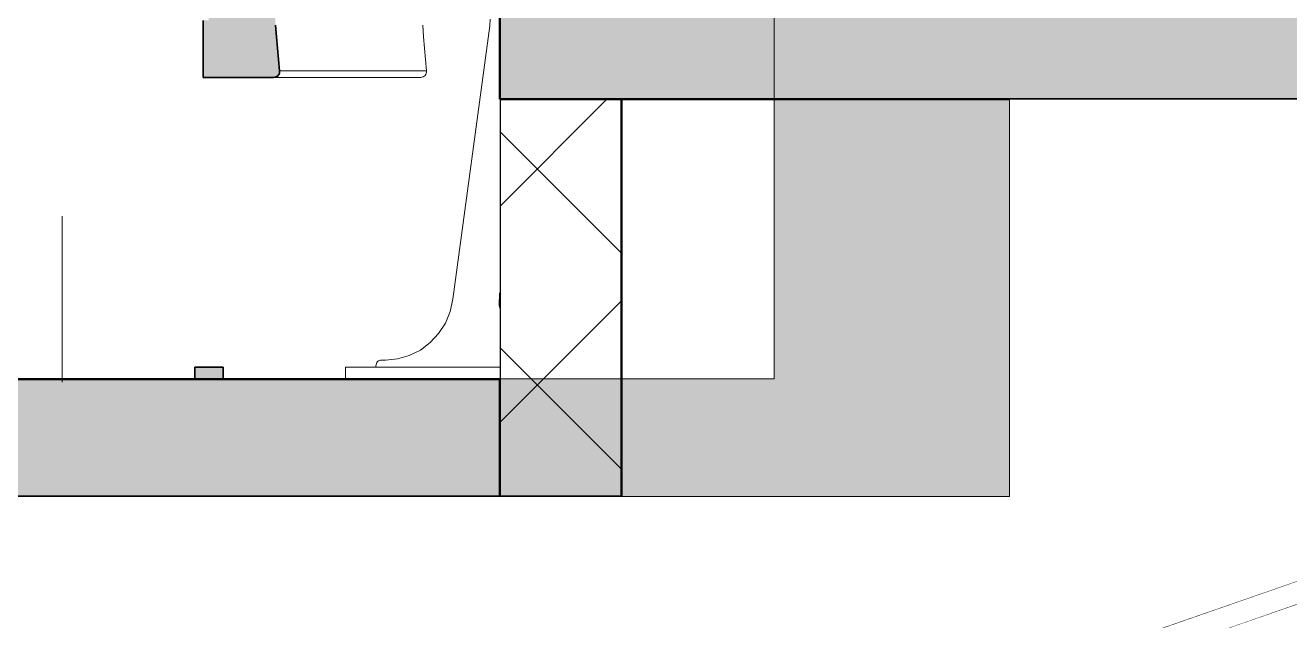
# Model space of a CAD drawing. Header units: millimetres. Extents: x -48147 to 1422273, y -494195 to 18123.
# Drawn here: x 1396719 to 1397795, y -487373 to -486867 of the extents above; entities that cross this region are included whole.
import ezdxf
from ezdxf.enums import TextEntityAlignment as Align

# ---------------------------------------------------------------- set-up
doc = ezdxf.new("R2010")
doc.units = ezdxf.units.MM
doc.header["$MEASUREMENT"] = 0
doc.linetypes.add('Double Dashed', pattern=[1093.611073, 529.166651, -211.666656, 141.111112, -211.666656])
doc.linetypes.add('Wipeout_Contour', pattern=[1000, 0, -1000])
for name, color, linetype, lineweight in [('HATCHING_Pen_No__1', 7, 'Continuous', 13), ('New_A-20-M_Floor_Slab_Pen_No__87', 8, 'Continuous', 20), ('New_A-20-M_Roof_Pen_No__92', 8, 'Continuous', 13), ('New_A-35-M_FFE_Fixed_Pen_No__1', 7, 'Continuous', 13)]:
    doc.layers.add(name, color=color, linetype=linetype, lineweight=lineweight)
for name, color, linetype, lineweight, true_color in [('HATCHING_Pen_No__145', 7, 'Continuous', 0, 0xa6a6a6), ('New_A-15-MG_Structural_Grid_Phase_2_Pen_No__222', 7, 'Continuous', 13, 0x65af33), ('New_A-20-M_Floor_Slab_Pen_No__107', 7, 'Continuous', 15, 0xa6a6a6), ('New_A-20-M_Floor_Slab_Pen_No__27', 7, 'Continuous', 50, 0x2a2a2a), ('New_A-20-M_Floor_Slab_Pen_No__29', 7, 'Continuous', 50, 0x2a2a2a), ('New_A-20-M_Floor_Slab_Pen_No__81', 7, 'Continuous', 20, 0x6a6a6a), ('New_A-35-M_FFE_Fixed_Pen_No__104', 7, 'Continuous', 15, 0xa6a6a6), ('New_A-35-M_FFE_Fixed_Pen_No__44', 7, 'Continuous', 35, 0x444444)]:
    doc.layers.add(name, color=color, linetype=linetype, lineweight=lineweight, true_color=true_color)
for name, color, linetype in [('New_A-15-MG_Structural_Grid_Phase_2', 7, 'Continuous'), ('New_A-20-M_Floor_Slab', 7, 'Continuous'), ('New_A-20-M_Roof', 7, 'Continuous'), ('New_A-25-M_Wall_Int', 7, 'Continuous'), ('New_A-35-M_FFE_Fixed', 7, 'Continuous')]:
    doc.layers.add(name, color=color, linetype=linetype)
doc.styles.add('GENERATED_STYLE_2', font='')
doc.styles.get('GENERATED_STYLE_2').set_extended_font_data('Swis721 BT')

# ---------------------------------------------------------------- blocks, each defined once
blk = doc.blocks.new('Section Elem_187_2', base_point=(1383917.5, -489195))
at = {"color": 254, "linetype": 'Wipeout_Contour', "lineweight": 0, "ltscale": 5913535.583764167}
blk.add_wipeout([(1398261.9, -487179.4), (1392658.7, -489125.1), (1392664.9, -489142.9), (1398261.9, -487199.3)], dxfattribs=at).dxf.layer = 'New_A-20-M_Roof'
at = {"layer": 'New_A-20-M_Roof_Pen_No__92', "linetype": 'Continuous'}
for p, q in [((1398261.9, -487179.4), (1392658.7, -489125.1)), ((1392664.9, -489142.9), (1398261.9, -487199.3))]:
    blk.add_line(p, q, dxfattribs=at)
blk = doc.blocks.new('Section Elem_228_2', base_point=(1383917.5, -489195))
at = {"color": 254, "linetype": 'Wipeout_Contour', "lineweight": 0, "ltscale": 5919660.992984426}
blk.add_wipeout([(1397556.3, -486929.5), (1397356.3, -486929.5), (1397356.3, -487267.5), (1397556.3, -487267.5)], dxfattribs=at).dxf.layer = 'New_A-20-M_Floor_Slab'
at = {"layer": 'New_A-20-M_Floor_Slab_Pen_No__87', "linetype": 'Continuous'}
for p, q in [((1397556.3, -487267.5), (1397556.3, -486929.5)), ((1397356.3, -487267.5), (1397556.3, -487267.5))]:
    blk.add_line(p, q, dxfattribs=at)
blk = doc.blocks.new('Section Elem_307_2', base_point=(1383917.5, -489195))
at = {"color": 254, "linetype": 'Wipeout_Contour', "lineweight": 0, "ltscale": 5919037.641438444}
blk.add_wipeout([(1397226.2, -486929.5), (1397226.2, -487267.5), (1397356.3, -487267.5), (1397356.3, -486929.5)], dxfattribs=at).dxf.layer = 'New_A-20-M_Floor_Slab'
at = {"color": 254, "linetype": 'Wipeout_Contour', "lineweight": 0, "ltscale": 5918596.48850748}
blk.add_wipeout([(1397226.2, -487267.5), (1397226.2, -486929.5), (1397122.7, -486929.5), (1397122.7, -487267.5)], dxfattribs=at).dxf.layer = 'New_A-20-M_Floor_Slab'
at = {"layer": 'New_A-20-M_Floor_Slab_Pen_No__107', "linetype": 'Continuous'}
h = blk.add_hatch(dxfattribs=at)
h.set_pattern_fill('Concrete_Block_0002', color=256, style=0, pattern_type=2)
h.set_pattern_definition([(45, (1383917.51, -489195.03), (-91.9239, 91.9239), []), (135, (1383917.51, -489195.03), (91.9239, 91.9239), [])])
h.paths.add_polyline_path([(1397226.2, -487267.5), (1397226.2, -486929.5), (1397122.7, -486929.5), (1397122.7, -487267.5)])
at = {"layer": 'New_A-20-M_Floor_Slab_Pen_No__27', "linetype": 'Continuous'}
for p, q in [((1397122.7, -486929.5), (1397122.7, -487167.5)), ((1397226.2, -486929.5), (1397226.2, -487267.5)), ((1397122.7, -487167.5), (1397122.7, -487267.5)), ((1397226.2, -487267.5), (1397122.7, -487267.5))]:
    blk.add_line(p, q, dxfattribs=at)
at = {"layer": 'New_A-20-M_Floor_Slab_Pen_No__87', "linetype": 'Continuous'}
blk.add_line((1397356.3, -487267.5), (1397226.2, -487267.5), dxfattribs=at)
blk = doc.blocks.new('Section Elem_316_2', base_point=(1383917.5, -489195))
at = {"layer": 'New_A-35-M_FFE_Fixed_Pen_No__104', "linetype": 'Continuous'}
blk.add_hatch(color=256, dxfattribs=at).paths.add_polyline_path([(1396863.3, -487167.3), (1396887.5, -487167.3), (1396887.5, -487157.3), (1396863.3, -487157.3)])
at = {"layer": 'New_A-35-M_FFE_Fixed_Pen_No__44', "linetype": 'Continuous'}
for p, q in [((1396870.5, -486862.3), (1396870.5, -486910.8)), ((1396863.3, -487157.3), (1396863.3, -487167.3)), ((1396887.5, -487157.3), (1396863.3, -487157.3)), ((1396887.5, -487157.3), (1396887.5, -487167.3)), ((1396887.5, -487167.3), (1396863.3, -487167.3))]:
    blk.add_line(p, q, dxfattribs=at)
at = {"color": 254, "linetype": 'Wipeout_Contour', "lineweight": 0, "ltscale": 5917667.198072814}
blk.add_wipeout([(1396934.6, -486895.6), (1396935.5, -486905.3), (1397060.4, -486905.3), (1397059.5, -486895.6)], dxfattribs=at).dxf.layer = 'New_A-35-M_FFE_Fixed'
at = {"color": 254, "linetype": 'Wipeout_Contour', "lineweight": 0, "ltscale": 4438806.850544157}
blk.add_wipeout([(1397122.7, -487105), (1397122.3, -487105), (1397122.7, -487107.3)], dxfattribs=at).dxf.layer = 'New_A-35-M_FFE_Fixed'
at = {"color": 254, "linetype": 'Wipeout_Contour', "lineweight": 0, "ltscale": 5918237.318743099}
blk.add_wipeout([(1397122.7, -487157.3), (1396991.6, -487157.3), (1396991.6, -487167.3), (1397122.7, -487167.3)], dxfattribs=at).dxf.layer = 'New_A-35-M_FFE_Fixed'
at = {"layer": 'New_A-35-M_FFE_Fixed_Pen_No__1', "linetype": 'Continuous'}
for p, q in [((1396991.6, -487167.3), (1396991.6, -487157.3)), ((1397122.7, -487167.3), (1396991.6, -487167.3))]:
    blk.add_line(p, q, dxfattribs=at)
at = {"color": 254, "linetype": 'Wipeout_Contour', "lineweight": 0, "ltscale": 5917651.091886446}
blk.add_wipeout([(1397058.7, -486885.9), (1396933.7, -486885.9), (1396934.6, -486895.6), (1397059.5, -486895.6)], dxfattribs=at).dxf.layer = 'New_A-35-M_FFE_Fixed'
at = {"color": 254, "linetype": 'Wipeout_Contour', "lineweight": 0, "ltscale": 5917672.195222569}
blk.add_wipeout([(1396933.4, -486909.8), (1396932.5, -486910.3), (1397057.6, -486910.3), (1397058.4, -486909.8)], dxfattribs=at).dxf.layer = 'New_A-35-M_FFE_Fixed'
at = {"color": 254, "linetype": 'Wipeout_Contour', "lineweight": 0, "ltscale": 5917635.232401583}
blk.add_wipeout([(1397057.9, -486876.2), (1396932.9, -486876.2), (1396933.7, -486885.9), (1397058.7, -486885.9)], dxfattribs=at).dxf.layer = 'New_A-35-M_FFE_Fixed'
at = {"color": 254, "linetype": 'Wipeout_Contour', "lineweight": 0, "ltscale": 5917669.169324346}
blk.add_wipeout([(1396931.4, -486910.6), (1397056.6, -486910.6), (1397057.6, -486910.3), (1396932.5, -486910.3)], dxfattribs=at).dxf.layer = 'New_A-35-M_FFE_Fixed'
at = {"color": 254, "linetype": 'Wipeout_Contour', "lineweight": 0, "ltscale": 5917619.620382454}
blk.add_wipeout([(1396932.1, -486866.5), (1396932.9, -486876.2), (1397057.9, -486876.2), (1397057.2, -486866.5)], dxfattribs=at).dxf.layer = 'New_A-35-M_FFE_Fixed'
at = {"color": 254, "linetype": 'Wipeout_Contour', "lineweight": 0, "ltscale": 5917665.622238783}
blk.add_wipeout([(1396930.4, -486910.8), (1397055.6, -486910.8), (1397056.6, -486910.6), (1396931.4, -486910.6)], dxfattribs=at).dxf.layer = 'New_A-35-M_FFE_Fixed'
at = {"color": 254, "linetype": 'Wipeout_Contour', "lineweight": 0, "ltscale": 5917676.911661813}
blk.add_wipeout([(1396935.3, -486907.3), (1397060.2, -486907.3), (1397060.4, -486906.3), (1396935.5, -486906.3)], dxfattribs=at).dxf.layer = 'New_A-35-M_FFE_Fixed'
at = {"color": 254, "linetype": 'Wipeout_Contour', "lineweight": 0, "ltscale": 5917676.979173576}
blk.add_wipeout([(1396934.8, -486908.3), (1397059.8, -486908.3), (1397060.2, -486907.3), (1396935.3, -486907.3)], dxfattribs=at).dxf.layer = 'New_A-35-M_FFE_Fixed'
at = {"color": 254, "linetype": 'Wipeout_Contour', "lineweight": 0, "ltscale": 5917674.568671999}
blk.add_wipeout([(1396933.4, -486909.8), (1397058.4, -486909.8), (1397059.2, -486909.1), (1396934.2, -486909.1)], dxfattribs=at).dxf.layer = 'New_A-35-M_FFE_Fixed'
at = {"color": 254, "linetype": 'Wipeout_Contour', "lineweight": 0, "ltscale": 5917676.186718198}
blk.add_wipeout([(1396934.8, -486908.3), (1396934.2, -486909.1), (1397059.2, -486909.1), (1397059.8, -486908.3)], dxfattribs=at).dxf.layer = 'New_A-35-M_FFE_Fixed'
at = {"color": 254, "linetype": 'Wipeout_Contour', "lineweight": 0, "ltscale": 5917675.987110959}
blk.add_wipeout([(1396935.5, -486906.3), (1397060.4, -486906.3), (1397060.4, -486905.3), (1396935.5, -486905.3)], dxfattribs=at).dxf.layer = 'New_A-35-M_FFE_Fixed'
at = {"layer": 'New_A-35-M_FFE_Fixed_Pen_No__104', "linetype": 'Continuous'}
blk.add_hatch(color=256, dxfattribs=at).paths.add_polyline_path([(1396934.8, -486908.3), (1396935.3, -486907.3), (1396935.5, -486906.3), (1396935.5, -486905.3), (1396934.6, -486895.6), (1396933.7, -486885.9), (1396932.9, -486876.2), (1396932.1, -486866.5), (1396931.4, -486856.8), (1396930.8, -486847.1), (1396930.3, -486837.4), (1396929.8, -486827.7), (1396929.6, -486823), (1396929.5, -486818.3), (1396929.3, -486813.6), (1396929.1, -486809), (1396929, -486804.3), (1396928.9, -486799.6), (1396928.8, -486794.9), (1396928.7, -486790.3), (1396928.6, -486786.6), (1396928.6, -486783), (1396928.6, -486779.4), (1396928.5, -486775.8), (1396928.5, -486772.1), (1396928.5, -486768.5), (1396928.5, -486764.9), (1396928.5, -486761.3), (1396928.8, -486741.8), (1396929.3, -486722.3), (1396930.1, -486702.9), (1396931.1, -486683.4), (1396932.5, -486664), (1396934.1, -486644.6), (1396936, -486625.2), (1396938.2, -486605.8), (1396939.9, -486588.8), (1396940.8, -486571.7), (1396940.9, -486554.6), (1396940.2, -486537.6), (1396938.8, -486520.5), (1396936.6, -486503.6), (1396933.6, -486486.7), (1396929.8, -486470), (1396928.8, -486467.2), (1396927.2, -486464.6), (1396925.1, -486462.3), (1396922.6, -486460.6), (1396919.8, -486459.3), (1396916.7, -486458.6), (1396913.6, -486458.5), (1396910.5, -486459.1), (1396872.6, -486469.4), (1396870, -486470.3), (1396867.6, -486471.7), (1396865.5, -486473.5), (1396864.3, -486475.1), (1396864.3, -486509.4), (1396870.6, -486561.9), (1396870.6, -486718.3), (1396875.2, -486718.3), (1396875.2, -486862.3), (1396870.5, -486862.3), (1396870.5, -486910.8), (1396876.7, -486910.8), (1396889.2, -486910.8), (1396930.4, -486910.8), (1396931.4, -486910.6), (1396932.5, -486910.3), (1396933.4, -486909.8), (1396934.2, -486909.1)])
at = {"layer": 'New_A-35-M_FFE_Fixed_Pen_No__44', "linetype": 'Continuous', "flags": 128}
blk.add_lwpolyline([(1396870.5, -486910.8), (1396876.7, -486910.8), (1396889.2, -486910.8), (1396930.4, -486910.8), (1396931.4, -486910.6), (1396932.5, -486910.3), (1396933.4, -486909.8), (1396934.2, -486909.1), (1396934.8, -486908.3), (1396935.3, -486907.3), (1396935.5, -486906.3), (1396935.5, -486905.3), (1396934.6, -486895.6), (1396933.7, -486885.9), (1396932.9, -486876.2), (1396932.1, -486866.5)], dxfattribs=at)
at = {"color": 254, "linetype": 'Wipeout_Contour', "lineweight": 0, "ltscale": 125755266.9260931}
blk.add_wipeout([(1397017.5, -487155.3), (1397017.4, -487156.3), (1397017.4, -487157.3), (1397122.7, -487157.3), (1397122.7, -487107.3), (1397122.3, -487105), (1397122.6, -487094.4), (1397122.7, -487093.8), (1397122.7, -486829.5), (1397158.3, -486829.5), (1397268.1, -486015.4), (1397270, -486007.1), (1397273.2, -485999.1), (1397277.6, -485991.9), (1397283.3, -485985.6), (1397289.8, -485980.3), (1397297.2, -485976.3), (1397305.1, -485973.6), (1397313.3, -485972.4), (1397314.2, -485972.3), (1397315, -485972), (1397315.8, -485971.5), (1397316.5, -485970.9), (1397317.1, -485970.1), (1397317.5, -485969.3), (1397317.7, -485968.4), (1397317.8, -485967.4), (1397317.8, -485966.4), (1397235.8, -485966.4), (1397231.7, -485996.1), (1397154.5, -486568.5), (1397132, -486735.4), (1397130.9, -486740.6), (1397128.8, -486745.6), (1397125.9, -486750), (1397122.4, -486753.9), (1397118.2, -486757), (1397113.5, -486759.4), (1397108.5, -486760.8), (1397103.3, -486761.3), (1397053.9, -486761.3), (1397053.9, -486764.9), (1397053.9, -486768.5), (1397053.9, -486772.1), (1397053.9, -486775.8), (1397053.9, -486779.4), (1397054, -486783), (1397054, -486786.6), (1397054, -486790.3), (1397054.1, -486794.9), (1397054.2, -486799.6), (1397054.3, -486804.3), (1397054.5, -486809), (1397054.6, -486813.6), (1397054.8, -486818.3), (1397054.9, -486823), (1397055.1, -486827), (1397061.6, -486828.2), (1397071.2, -486829.9), (1397080.9, -486831.6), (1397090.6, -486833.2), (1397096, -486834.7), (1397100.9, -486837.3), (1397105.3, -486840.8), (1397109, -486845.1), (1397111.9, -486850), (1397113.7, -486855.5), (1397114.5, -486861.2), (1397114.3, -486866.9), (1397082.9, -487099.6), (1397080.6, -487110), (1397076.5, -487119.9), (1397070.7, -487128.8), (1397063.6, -487136.5), (1397055.2, -487142.8), (1397045.8, -487147.5), (1397035.8, -487150.3), (1397025.5, -487151.3), (1397022.2, -487151.3), (1397021.3, -487151.4), (1397020.4, -487151.7), (1397019.6, -487152.1), (1397018.8, -487152.7), (1397018.2, -487153.5), (1397017.8, -487154.4)], dxfattribs=at).dxf.layer = 'New_A-35-M_FFE_Fixed'
at = {"layer": 'New_A-35-M_FFE_Fixed_Pen_No__1', "linetype": 'Continuous'}
for p, q in [((1397057.2, -486866.5), (1397057.9, -486876.2)), ((1397082.9, -487099.6), (1397114.3, -486866.9)), ((1397114.3, -486866.9), (1397114.5, -486861.2)), ((1397057.9, -486876.2), (1397058.7, -486885.9)), ((1397058.7, -486885.9), (1397059.5, -486895.6)), ((1397059.5, -486895.6), (1397060.4, -486905.3)), ((1396930.4, -486910.8), (1397055.6, -486910.8)), ((1396935.5, -486905.3), (1397060.4, -486905.3)), ((1397056.6, -486910.6), (1397055.6, -486910.8)), ((1397057.6, -486910.3), (1397056.6, -486910.6)), ((1397058.4, -486909.8), (1397057.6, -486910.3)), ((1397059.2, -486909.1), (1397058.4, -486909.8)), ((1397059.8, -486908.3), (1397059.2, -486909.1)), ((1397060.2, -486907.3), (1397059.8, -486908.3)), ((1397060.4, -486906.3), (1397060.2, -486907.3)), ((1397060.4, -486905.3), (1397060.4, -486906.3)), ((1397080.6, -487110), (1397082.9, -487099.6)), ((1397076.5, -487119.9), (1397080.6, -487110)), ((1397070.7, -487128.8), (1397076.5, -487119.9)), ((1397055.2, -487142.8), (1397063.6, -487136.5)), ((1397063.6, -487136.5), (1397070.7, -487128.8)), ((1397035.8, -487150.3), (1397045.8, -487147.5)), ((1397045.8, -487147.5), (1397055.2, -487142.8)), ((1396991.6, -487157.3), (1397122.7, -487157.3)), ((1397017.4, -487156.3), (1397017.5, -487155.3)), ((1397017.4, -487157.3), (1397017.4, -487156.3)), ((1397017.5, -487155.3), (1397017.8, -487154.4)), ((1397017.8, -487154.4), (1397018.2, -487153.5)), ((1397018.2, -487153.5), (1397018.8, -487152.7)), ((1397018.8, -487152.7), (1397019.6, -487152.1)), ((1397019.6, -487152.1), (1397020.4, -487151.7)), ((1397020.4, -487151.7), (1397021.3, -487151.4)), ((1397021.3, -487151.4), (1397022.2, -487151.3)), ((1397022.2, -487151.3), (1397025.5, -487151.3)), ((1397025.5, -487151.3), (1397035.8, -487150.3))]:
    blk.add_line(p, q, dxfattribs=at)
at = {"color": 254, "linetype": 'Wipeout_Contour', "lineweight": 0, "ltscale": 4438796.031045157}
blk.add_wipeout([(1397122.7, -487093.8), (1397122.6, -487094.4), (1397122.7, -487094.4)], dxfattribs=at).dxf.layer = 'New_A-35-M_FFE_Fixed'
at = {"color": 254, "linetype": 'Wipeout_Contour', "lineweight": 0, "ltscale": 5918401.255967611}
blk.add_wipeout([(1397122.6, -487094.4), (1397122.3, -487105), (1397122.7, -487105), (1397122.7, -487094.4)], dxfattribs=at).dxf.layer = 'New_A-35-M_FFE_Fixed'
at = {"layer": 'New_A-35-M_FFE_Fixed_Pen_No__1', "linetype": 'Continuous'}
for p, q in [((1397122.6, -487094.4), (1397122.3, -487105)), ((1397122.7, -487093.8), (1397122.6, -487094.4)), ((1397122.3, -487105), (1397122.7, -487107.3))]:
    blk.add_line(p, q, dxfattribs=at)
blk = doc.blocks.new('Section Elem_318_2', base_point=(1383917.5, -489195))
at = {"layer": 'New_A-20-M_Floor_Slab_Pen_No__81', "linetype": 'Continuous', "lineweight": 0, "true_color": 0x353535}
blk.add_hatch(color=250, dxfattribs=at).paths.add_polyline_path([(1397122.7, -487267.5), (1397122.7, -487167.5), (1396149.6, -487167.5), (1396149.6, -487267.5)])
at = {"layer": 'New_A-20-M_Floor_Slab_Pen_No__29', "linetype": 'Continuous'}
for p, q in [((1396149.6, -487167.5), (1396149.6, -487267.5)), ((1397122.7, -487167.5), (1396149.6, -487167.5)), ((1396356.6, -487267.5), (1396149.6, -487267.5)), ((1397122.7, -487267.5), (1396356.6, -487267.5))]:
    blk.add_line(p, q, dxfattribs=at)
blk = doc.blocks.new('Section Elem_319_2', base_point=(1383917.5, -489195))
at = {"layer": 'New_A-20-M_Floor_Slab_Pen_No__81', "linetype": 'Continuous', "lineweight": 0, "true_color": 0x353535}
blk.add_hatch(color=250, dxfattribs=at).paths.add_polyline_path([(1398095.9, -486929.5), (1398095.9, -486829.5), (1397122.7, -486829.5), (1397122.7, -486929.5)])
at = {"layer": 'New_A-20-M_Floor_Slab_Pen_No__29', "linetype": 'Continuous'}
for p, q in [((1397122.7, -486829.5), (1397122.7, -486929.5)), ((1398095.9, -486829.5), (1397122.7, -486829.5)), ((1397226.2, -486929.5), (1397122.7, -486929.5)), ((1398095.9, -486929.5), (1397226.2, -486929.5))]:
    blk.add_line(p, q, dxfattribs=at)
blk = doc.blocks.new('Section Elem_576_2', base_point=(1383917.5, -489195))
at = {"color": 254, "linetype": 'Wipeout_Contour', "lineweight": 0, "ltscale": 32523021.99515742}
blk.add_wipeout([(1392690.5, -488957.5), (1391657.4, -488957.5), (1391657.4, -489195), (1398261.9, -489195), (1398261.9, -487199.3), (1392664.9, -489142.9), (1392658.7, -489125.1), (1398261.9, -487179.4), (1398261.9, -487041), (1398312.7, -487041), (1398312.7, -486929.5), (1397556.3, -486929.5), (1397556.3, -487267.5), (1396583.1, -487267.5), (1396583.1, -487605.5), (1395610, -487605.5), (1395610, -487943.5), (1394636.8, -487943.5), (1394636.8, -488281.5), (1393663.7, -488281.5), (1393663.7, -488619.5), (1392690.5, -488619.5)], dxfattribs=at).dxf.layer = 'New_A-25-M_Wall_Int'
blk = doc.blocks.new('Standard grid marker[8]_2', base_point=(1396750.5, -467790.4))
at = {"layer": 'New_A-15-MG_Structural_Grid_Phase_2_Pen_No__222', "linetype": 'Double Dashed'}
blk.add_line((1396750.5, -468790.4), (1396750.5, -492195), dxfattribs=at)
at = {"layer": 'New_A-15-MG_Structural_Grid_Phase_2_Pen_No__222', "style": 'GENERATED_STYLE_2'}
for tag, p in [('AC_MarkerText_1_0', (1396750.5, -467247)), ('AC_MarkerText_1_1', (1396750.5, -493651.6))]:
    blk.add_attdef(tag, text='', height=350, rotation=360, dxfattribs=at).set_placement(p, align=Align.MIDDLE_CENTER)

msp = doc.modelspace()

# ---------------------------------------------------------------- block references
at = {"layer": 'New_A-20-M_Roof'}
msp.add_blockref('Section Elem_187_2', (1383917.5, -489195), dxfattribs=at)

# ---------------------------------------------------------------- next in the draw order: block references
at = {"layer": 'New_A-20-M_Floor_Slab'}
msp.add_blockref('Section Elem_228_2', (1383917.5, -489195), dxfattribs=at)

# ---------------------------------------------------------------- next in the draw order: block references
msp.add_blockref('Section Elem_307_2', (1383917.5, -489195), dxfattribs=at)

# ---------------------------------------------------------------- next in the draw order: block references
at = {"layer": 'New_A-35-M_FFE_Fixed'}
msp.add_blockref('Section Elem_316_2', (1383917.5, -489195), dxfattribs=at)

# ---------------------------------------------------------------- next in the draw order: block references
at = {"layer": 'New_A-20-M_Floor_Slab'}
for name in ['Section Elem_319_2', 'Section Elem_318_2']:
    msp.add_blockref(name, (1383917.5, -489195), dxfattribs=at)

# ---------------------------------------------------------------- next in the draw order: block references
at = {"layer": 'New_A-25-M_Wall_Int'}
msp.add_blockref('Section Elem_576_2', (1383917.5, -489195), dxfattribs=at)

# ---------------------------------------------------------------- next in the draw order: hatches: boundary and pattern name
at = {"layer": 'HATCHING_Pen_No__145', "linetype": 'Continuous'}
for points in [[(1398329.5, -486591.5), (1398529.5, -486591.5), (1398529.5, -486929.5), (1397356.3, -486929.5), (1397356.3, -486829.3), (1398329.5, -486829.3)], [(1397356.3, -486929.5), (1397556.3, -486929.5), (1397556.3, -487267.5), (1396383.1, -487267.5), (1396383.1, -487167.3), (1397356.3, -487167.3)]]:
    msp.add_hatch(color=256, dxfattribs=at).paths.add_polyline_path(points)

# ---------------------------------------------------------------- next in the draw order: linework, layer by layer
at = {"layer": 'HATCHING_Pen_No__1', "linetype": 'Continuous', "flags": 128}
for points in [[(1398329.5, -486591.5), (1398529.5, -486591.5), (1398529.5, -486929.5), (1397356.3, -486929.5), (1397356.3, -486829.3), (1398329.5, -486829.3)], [(1397356.3, -486929.5), (1397556.3, -486929.5), (1397556.3, -487267.5), (1396383.1, -487267.5), (1396383.1, -487167.3), (1397356.3, -487167.3)]]:
    msp.add_lwpolyline(points, close=True, dxfattribs=at)

# ---------------------------------------------------------------- next in the draw order: block references
at = {"layer": 'New_A-15-MG_Structural_Grid_Phase_2', "color": 8, "linetype": 'Continuous', "lineweight": 15}
msp.add_blockref('Standard grid marker[8]_2', (1396750.5, -467790.4), dxfattribs=at)

doc.saveas('drawing.dxf')
